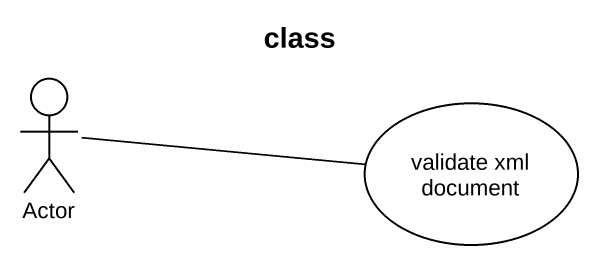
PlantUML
@startuml
title class
actor "Actor" as Actor_
usecase "validate xml document" as validate_xml_document
Actor_ -right- validate_xml_document
@enduml
